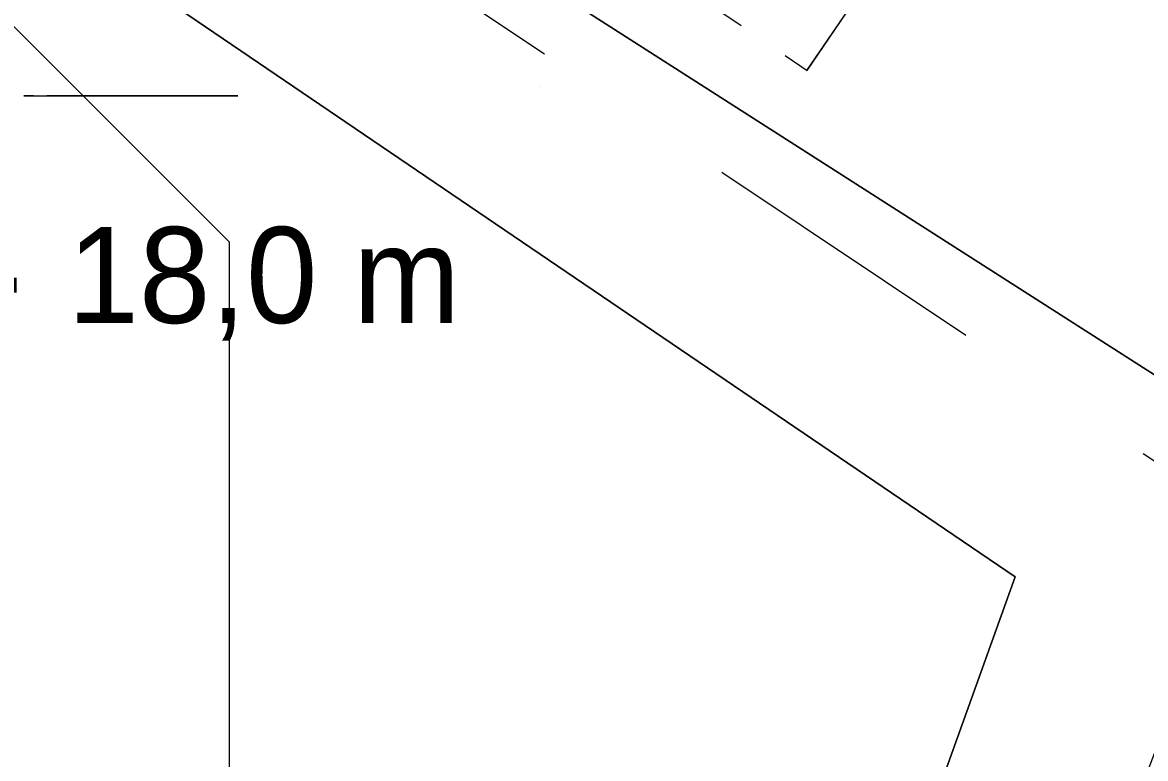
# Model space of a CAD drawing. Header units: metres. Extents: x 0 to 105485, y 0 to 425721.
# Drawn here: x 104685.56 to 104696.09, y 425207.66 to 425214.56 of the extents above; entities that cross this region are included whole.
import ezdxf
from ezdxf.enums import TextEntityAlignment as Align

# ---------------------------------------------------------------- set-up
doc = ezdxf.new("R2010")
doc.units = ezdxf.units.M
doc.header["$MEASUREMENT"] = 0
doc.linetypes.add('IE-TERREINAFSCHEIDING_KUNSTMATIG-SO', pattern=[11, 4, -1, 4, -2])
doc.linetypes.add('KG-PERCEEL-SO', pattern=[19, 5.5, -4, 5.5, -4])
for name, color, linetype, lineweight in [('B-XX-GK-KADEMUUR-G', 150, 'Continuous', 18), ('B-XX-IE-MEUBILAIR_WATERWEGMEUBILAIR-G', 150, 'Continuous', 18), ('B-XX-IE-TERREINAFSCHEIDING_KUNSTMATIG_HEKWERK-G', 20, 'IE-TERREINAFSCHEIDING_KUNSTMATIG-SO', 18), ('B-XX-KG-GRENS_PERCEEL-G', 150, 'KG-PERCEEL-SO', 18), ('B-XX-MO-ONDERZOEK_SONDERING-G', 90, 'Continuous', 18), ('B-XX-MO-ONDERZOEK_SONDERING-T', 90, 'Continuous', 18), ('B-XX-OG-GRENS-G', 7, 'Continuous', 18), ('B-XX-OG-WATER_HAVEN-G', 170, 'Continuous', 18), ('B-XX-VH-OPENVERHARDING-G', 90, 'Continuous', 18)]:
    doc.layers.add(name, color=color, linetype=linetype, lineweight=lineweight)

msp = doc.modelspace()

# ---------------------------------------------------------------- linework, layer by layer
at = {"layer": 'B-XX-GK-KADEMUUR-G', "ltscale": 0.5}
msp.add_lwpolyline([(104656.653, 425237.635), (104645.067, 425225.027), (104633.832, 425212.744), (104630.988, 425209.689), (104630, 425208.595), (104630, 425207.895), (104655.534, 425235.724), (104669.156, 425226.719), (104683.563, 425217.04), (104694.868, 425209.36), (104693.117, 425204.476), (104685.019, 425181.946), (104684.636, 425182.153), (104673.214, 425150), (104682.312, 425150), (104686.323, 425173.241), (104687.603, 425180.661), (104686.578, 425181.02), (104695.148, 425204.934), (104695.964, 425207.146), (104696.101, 425207.506), (104697.258, 425210.559), (104683.724, 425219.219), (104669.77, 425228.608)], close=True, dxfattribs=at)
at = {"layer": 'B-XX-IE-MEUBILAIR_WATERWEGMEUBILAIR-G', "color": 0, "true_color": 0x604a38}
msp.add_polyline3d([(104690.409, 425213.959, 1.332), (104690.409, 425213.959, 2.832)], dxfattribs=at)
at = {"layer": 'B-XX-IE-TERREINAFSCHEIDING_KUNSTMATIG_HEKWERK-G', "ltscale": 0.5, "flags": 128}
msp.add_lwpolyline([(104683.829, 425220.286), (104692.918, 425214.107), (104696.081, 425218.759), (104687.219, 425224.784)], dxfattribs=at)
at = {"layer": 'B-XX-IE-TERREINAFSCHEIDING_KUNSTMATIG_HEKWERK-G', "color": 0, "ltscale": 0.5, "true_color": 0x8c7868}
msp.add_polyline3d([(104683.829, 425220.286, 2.148), (104686.101, 425218.741, 2.448), (104688.374, 425217.197, 1.701), (104690.646, 425215.652, 1.783), (104692.918, 425214.107, 2.212), (104694.5, 425216.433, 2.427), (104696.081, 425218.759, 2.465), (104693.865, 425220.265, 2.552), (104691.65, 425221.771, 2.567), (104689.435, 425223.278, 2.424), (104687.219, 425224.784, 2.413)], dxfattribs=at)
at = {"layer": 'B-XX-KG-GRENS_PERCEEL-G', "ltscale": 0.5, "flags": 128}
msp.add_lwpolyline([(104656.624, 425236.978), (104675.459, 425224.276), (104696.915, 425209.952), (104697.774, 425209.408)], dxfattribs=at)
at = {"layer": 'B-XX-MO-ONDERZOEK_SONDERING-G', "color": 0, "true_color": 0xd62828}
msp.add_polyline3d([(104685.628, 425213.87, -4.43), (104685.629, 425213.87, -4.449), (104685.595, 425213.87, -4.469), (104685.58, 425213.87, -4.489), (104685.58, 425213.87, -4.51), (104685.579, 425213.87, -4.53), (104685.577, 425213.87, -4.55), (104685.576, 425213.87, -4.57), (104685.577, 425213.87, -4.59), (104685.577, 425213.87, -4.609), (104685.577, 425213.87, -4.629), (104685.577, 425213.87, -4.649), (104685.577, 425213.87, -4.669), (104685.577, 425213.87, -4.689), (104685.577, 425213.87, -4.709), (104685.577, 425213.87, -4.729), (104685.577, 425213.87, -4.749), (104685.577, 425213.87, -4.769), (104685.577, 425213.87, -4.789), (104685.579, 425213.87, -4.809), (104685.579, 425213.87, -4.829), (104685.579, 425213.87, -4.849), (104685.58, 425213.87, -4.869), (104685.58, 425213.87, -4.889), (104685.58, 425213.87, -4.909), (104685.579, 425213.87, -4.929), (104685.579, 425213.87, -4.949), (104685.58, 425213.87, -4.969), (104685.58, 425213.87, -4.989), (104685.58, 425213.87, -5.009), (104685.58, 425213.87, -5.029), (104685.58, 425213.87, -5.049), (104685.581, 425213.87, -5.069), (104685.581, 425213.87, -5.089), (104685.582, 425213.87, -5.109), (104685.581, 425213.87, -5.129), (104685.581, 425213.87, -5.149), (104685.581, 425213.87, -5.169), (104685.581, 425213.87, -5.189), (104685.581, 425213.87, -5.209), (104685.582, 425213.87, -5.229), (104685.581, 425213.87, -5.249), (104685.583, 425213.87, -5.269), (104685.582, 425213.87, -5.289), (104685.582, 425213.87, -5.309), (104685.582, 425213.87, -5.329), (104685.583, 425213.87, -5.349), (104685.583, 425213.87, -5.369), (104685.583, 425213.87, -5.389), (104685.583, 425213.87, -5.409), (104685.584, 425213.87, -5.429), (104685.583, 425213.87, -5.449), (104685.583, 425213.87, -5.469), (104685.583, 425213.87, -5.489), (104685.583, 425213.87, -5.509), (104685.583, 425213.87, -5.529), (104685.584, 425213.87, -5.549), (104685.584, 425213.87, -5.569), (104685.584, 425213.87, -5.589), (104685.584, 425213.87, -5.609), (104685.584, 425213.87, -5.629), (104685.584, 425213.87, -5.649), (104685.584, 425213.87, -5.669), (104685.584, 425213.87, -5.689), (104685.585, 425213.87, -5.709), (104685.585, 425213.87, -5.729), (104685.586, 425213.87, -5.749), (104685.586, 425213.87, -5.769), (104685.586, 425213.87, -5.789), (104685.585, 425213.87, -5.809), (104685.586, 425213.87, -5.829), (104685.586, 425213.87, -5.849), (104685.586, 425213.87, -5.869), (104685.586, 425213.87, -5.889), (104685.586, 425213.87, -5.909), (104685.586, 425213.87, -5.929), (104685.587, 425213.87, -5.949), (104685.586, 425213.87, -5.969), (104685.586, 425213.87, -5.989), (104685.586, 425213.87, -6.009), (104685.586, 425213.87, -6.029), (104685.586, 425213.87, -6.049), (104685.586, 425213.87, -6.069), (104685.586, 425213.87, -6.089), (104685.586, 425213.87, -6.109), (104685.586, 425213.87, -6.129), (104685.586, 425213.87, -6.149), (104685.586, 425213.87, -6.169), (104685.586, 425213.87, -6.189), (104685.586, 425213.87, -6.209), (104685.587, 425213.87, -6.229), (104685.587, 425213.87, -6.249), (104685.589, 425213.87, -6.269), (104685.588, 425213.87, -6.289), (104685.587, 425213.87, -6.309), (104685.588, 425213.87, -6.329), (104685.589, 425213.87, -6.349), (104685.59, 425213.87, -6.369), (104685.59, 425213.87, -6.389), (104685.589, 425213.87, -6.409), (104685.589, 425213.87, -6.429), (104685.589, 425213.87, -6.449), (104685.589, 425213.87, -6.469), (104685.589, 425213.87, -6.489), (104685.589, 425213.87, -6.509), (104685.589, 425213.87, -6.529), (104685.589, 425213.87, -6.549), (104685.589, 425213.87, -6.569), (104685.589, 425213.87, -6.589), (104685.589, 425213.87, -6.609), (104685.589, 425213.87, -6.629), (104685.589, 425213.87, -6.649), (104685.589, 425213.87, -6.669), (104685.589, 425213.87, -6.689), (104685.59, 425213.87, -6.709), (104685.589, 425213.87, -6.729), (104685.589, 425213.87, -6.749), (104685.589, 425213.87, -6.769), (104685.589, 425213.87, -6.789), (104685.589, 425213.87, -6.809), (104685.588, 425213.87, -6.829), (104685.588, 425213.87, -6.849), (104685.588, 425213.87, -6.869), (104685.588, 425213.87, -6.889), (104685.588, 425213.87, -6.909), (104685.588, 425213.87, -6.929), (104685.588, 425213.87, -6.949), (104685.589, 425213.87, -6.969), (104685.588, 425213.87, -6.989), (104685.589, 425213.87, -7.009), (104685.59, 425213.87, -7.029), (104685.59, 425213.87, -7.049), (104685.589, 425213.87, -7.069), (104685.59, 425213.87, -7.089), (104685.59, 425213.87, -7.109), (104685.589, 425213.87, -7.129), (104685.589, 425213.87, -7.149), (104685.591, 425213.87, -7.169), (104685.59, 425213.87, -7.189), (104685.59, 425213.87, -7.209), (104685.591, 425213.87, -7.229), (104685.591, 425213.87, -7.249), (104685.591, 425213.87, -7.269), (104685.59, 425213.87, -7.289), (104685.591, 425213.87, -7.309), (104685.59, 425213.87, -7.329), (104685.591, 425213.87, -7.349), (104685.591, 425213.87, -7.369), (104685.591, 425213.87, -7.389), (104685.591, 425213.87, -7.409), (104685.591, 425213.87, -7.429), (104685.591, 425213.87, -7.449), (104685.591, 425213.87, -7.469), (104685.591, 425213.87, -7.489), (104685.59, 425213.87, -7.509), (104685.59, 425213.87, -7.529), (104685.59, 425213.87, -7.549), (104685.59, 425213.87, -7.569), (104685.591, 425213.87, -7.589), (104685.591, 425213.87, -7.609), (104685.591, 425213.87, -7.629), (104685.591, 425213.87, -7.648), (104685.591, 425213.87, -7.668), (104685.591, 425213.87, -7.688), (104685.591, 425213.87, -7.708), (104685.591, 425213.87, -7.728), (104685.592, 425213.87, -7.748), (104685.591, 425213.87, -7.768), (104685.591, 425213.87, -7.788), (104685.591, 425213.87, -7.808), (104685.592, 425213.87, -7.828), (104685.591, 425213.87, -7.848), (104685.591, 425213.87, -7.868), (104685.591, 425213.87, -7.888), (104685.591, 425213.87, -7.908), (104685.592, 425213.87, -7.928), (104685.592, 425213.87, -7.948), (104685.592, 425213.87, -7.968), (104685.593, 425213.87, -7.988), (104685.592, 425213.87, -8.008), (104685.592, 425213.87, -8.028), (104685.598, 425213.87, -8.048), (104685.598, 425213.87, -8.068), (104685.594, 425213.87, -8.088), (104685.593, 425213.87, -8.108), (104685.593, 425213.87, -8.128), (104685.592, 425213.87, -8.148), (104685.594, 425213.87, -8.168), (104685.593, 425213.87, -8.188), (104685.592, 425213.87, -8.208), (104685.593, 425213.87, -8.228), (104685.594, 425213.87, -8.248), (104685.598, 425213.87, -8.268), (104685.595, 425213.87, -8.288), (104685.593, 425213.87, -8.308), (104685.592, 425213.87, -8.328), (104685.591, 425213.87, -8.348), (104685.592, 425213.87, -8.368), (104685.593, 425213.87, -8.388), (104685.593, 425213.87, -8.408), (104685.594, 425213.87, -8.428), (104685.594, 425213.87, -8.448), (104685.596, 425213.87, -8.468), (104685.598, 425213.87, -8.488), (104685.598, 425213.87, -8.508), (104685.594, 425213.87, -8.528), (104685.593, 425213.87, -8.548), (104685.594, 425213.87, -8.568), (104685.593, 425213.87, -8.588), (104685.594, 425213.87, -8.608), (104685.593, 425213.87, -8.628), (104685.594, 425213.87, -8.648), (104685.594, 425213.87, -8.668), (104685.596, 425213.87, -8.688), (104685.599, 425213.87, -8.708), (104685.603, 425213.87, -8.728), (104685.601, 425213.87, -8.748), (104685.6, 425213.87, -8.768), (104685.598, 425213.87, -8.788), (104685.598, 425213.87, -8.808), (104685.6, 425213.87, -8.828), (104685.598, 425213.87, -8.848), (104685.598, 425213.87, -8.868), (104685.599, 425213.87, -8.888), (104685.6, 425213.87, -8.908), (104685.602, 425213.87, -8.928), (104685.609, 425213.87, -8.948), (104685.609, 425213.87, -8.968), (104685.606, 425213.87, -8.988), (104685.601, 425213.87, -9.008), (104685.599, 425213.87, -9.028), (104685.598, 425213.87, -9.048), (104685.596, 425213.87, -9.068), (104685.598, 425213.87, -9.088), (104685.6, 425213.87, -9.108), (104685.6, 425213.87, -9.128), (104685.6, 425213.87, -9.148), (104685.601, 425213.87, -9.168), (104685.596, 425213.87, -9.188), (104685.594, 425213.87, -9.208), (104685.594, 425213.87, -9.228), (104685.593, 425213.87, -9.248), (104685.594, 425213.87, -9.268), (104685.594, 425213.87, -9.288), (104685.594, 425213.87, -9.308), (104685.594, 425213.87, -9.328), (104685.594, 425213.87, -9.348), (104685.594, 425213.87, -9.367), (104685.595, 425213.87, -9.387), (104685.595, 425213.87, -9.407), (104685.594, 425213.87, -9.427), (104685.594, 425213.87, -9.447), (104685.595, 425213.87, -9.467), (104685.594, 425213.87, -9.487), (104685.594, 425213.87, -9.507), (104685.594, 425213.87, -9.527), (104685.595, 425213.87, -9.547), (104685.595, 425213.87, -9.567), (104685.595, 425213.87, -9.587), (104685.595, 425213.87, -9.607), (104685.594, 425213.87, -9.627), (104685.594, 425213.87, -9.647), (104685.594, 425213.87, -9.667), (104685.594, 425213.87, -9.687), (104685.594, 425213.87, -9.707), (104685.594, 425213.87, -9.727), (104685.595, 425213.87, -9.747), (104685.595, 425213.87, -9.767), (104685.595, 425213.87, -9.787), (104685.595, 425213.87, -9.807), (104685.594, 425213.87, -9.827), (104685.595, 425213.87, -9.847), (104685.594, 425213.87, -9.867), (104685.598, 425213.87, -9.887), (104685.598, 425213.87, -9.907), (104685.6, 425213.87, -9.927), (104685.598, 425213.87, -9.947), (104685.596, 425213.87, -9.967), (104685.596, 425213.87, -9.987), (104685.6, 425213.87, -10.007), (104685.6, 425213.87, -10.027), (104685.6, 425213.87, -10.047), (104685.6, 425213.87, -10.067), (104685.599, 425213.87, -10.087), (104685.601, 425213.87, -10.107), (104685.602, 425213.87, -10.127), (104685.6, 425213.87, -10.147), (104685.601, 425213.87, -10.167), (104685.603, 425213.87, -10.187), (104685.607, 425213.87, -10.207), (104685.603, 425213.87, -10.227), (104685.601, 425213.87, -10.247), (104685.599, 425213.87, -10.267), (104685.598, 425213.87, -10.287), (104685.596, 425213.87, -10.307), (104685.596, 425213.87, -10.327), (104685.599, 425213.87, -10.347), (104685.599, 425213.87, -10.367), (104685.598, 425213.87, -10.387), (104685.598, 425213.87, -10.407), (104685.599, 425213.87, -10.427), (104685.601, 425213.87, -10.446), (104685.603, 425213.87, -10.466), (104685.601, 425213.87, -10.486), (104685.6, 425213.87, -10.506), (104685.599, 425213.87, -10.526), (104685.598, 425213.87, -10.546), (104685.6, 425213.87, -10.566), (104685.601, 425213.87, -10.586), (104685.603, 425213.87, -10.606), (104685.599, 425213.87, -10.626), (104685.599, 425213.87, -10.646), (104685.599, 425213.87, -10.666), (104685.599, 425213.87, -10.686), (104685.599, 425213.87, -10.706), (104685.6, 425213.87, -10.726), (104685.599, 425213.87, -10.746), (104685.601, 425213.87, -10.766), (104685.601, 425213.87, -10.786), (104685.601, 425213.87, -10.806), (104685.599, 425213.87, -10.826), (104685.6, 425213.87, -10.846), (104685.6, 425213.87, -10.866), (104685.6, 425213.87, -10.886), (104685.601, 425213.87, -10.906), (104685.601, 425213.87, -10.926), (104685.603, 425213.87, -10.946), (104685.611, 425213.87, -10.966), (104685.613, 425213.87, -10.986), (104685.605, 425213.87, -11.006), (104685.601, 425213.87, -11.026), (104685.601, 425213.87, -11.046), (104685.601, 425213.87, -11.066), (104685.603, 425213.87, -11.086), (104685.632, 425213.87, -11.106), (104685.667, 425213.87, -11.126), (104685.668, 425213.87, -11.146), (104685.656, 425213.87, -11.166), (104685.64, 425213.87, -11.185), (104685.639, 425213.87, -11.205), (104685.634, 425213.87, -11.225), (104685.632, 425213.87, -11.245), (104685.633, 425213.87, -11.265), (104685.63, 425213.87, -11.285), (104685.624, 425213.87, -11.305), (104685.622, 425213.87, -11.325), (104685.623, 425213.87, -11.345), (104685.623, 425213.87, -11.365), (104685.621, 425213.87, -11.385), (104685.622, 425213.87, -11.405), (104685.621, 425213.87, -11.425), (104685.621, 425213.87, -11.445), (104685.623, 425213.87, -11.465), (104685.622, 425213.87, -11.485), (104685.622, 425213.87, -11.505), (104685.622, 425213.87, -11.525), (104685.622, 425213.87, -11.545), (104685.62, 425213.87, -11.565), (104685.619, 425213.87, -11.585), (104685.618, 425213.87, -11.605), (104685.619, 425213.87, -11.625), (104685.618, 425213.87, -11.645), (104685.617, 425213.87, -11.665), (104685.614, 425213.87, -11.685), (104685.613, 425213.87, -11.705), (104685.611, 425213.87, -11.725), (104685.612, 425213.87, -11.745), (104685.611, 425213.87, -11.765), (104685.611, 425213.87, -11.785), (104685.611, 425213.87, -11.805), (104685.611, 425213.87, -11.824), (104685.611, 425213.87, -11.844), (104685.611, 425213.87, -11.864), (104685.611, 425213.87, -11.884), (104685.61, 425213.87, -11.904), (104685.612, 425213.87, -11.924), (104685.612, 425213.87, -11.944), (104685.612, 425213.87, -11.964), (104685.611, 425213.87, -11.984), (104685.61, 425213.87, -12.004), (104685.609, 425213.87, -12.024), (104685.61, 425213.87, -12.044), (104685.612, 425213.87, -12.064), (104685.612, 425213.87, -12.084), (104685.613, 425213.87, -12.104), (104685.612, 425213.87, -12.124), (104685.61, 425213.87, -12.144), (104685.61, 425213.87, -12.164), (104685.611, 425213.87, -12.184), (104685.611, 425213.87, -12.204), (104685.613, 425213.87, -12.224), (104685.613, 425213.87, -12.244), (104685.613, 425213.87, -12.264), (104685.613, 425213.87, -12.284), (104685.613, 425213.87, -12.304), (104685.613, 425213.87, -12.324), (104685.613, 425213.87, -12.344), (104685.617, 425213.87, -12.364), (104685.618, 425213.87, -12.384), (104685.621, 425213.87, -12.404), (104685.622, 425213.87, -12.423), (104685.622, 425213.87, -12.443), (104685.623, 425213.87, -12.463), (104685.623, 425213.87, -12.483), (104685.625, 425213.87, -12.503), (104685.625, 425213.87, -12.523), (104685.626, 425213.87, -12.543), (104685.627, 425213.87, -12.563), (104685.626, 425213.87, -12.583), (104685.63, 425213.87, -12.603), (104685.631, 425213.87, -12.623), (104685.636, 425213.87, -12.643), (104685.64, 425213.87, -12.663), (104685.642, 425213.87, -12.683), (104685.645, 425213.87, -12.703), (104685.644, 425213.87, -12.723), (104685.646, 425213.87, -12.743), (104685.643, 425213.87, -12.763), (104685.643, 425213.87, -12.783), (104685.646, 425213.87, -12.803), (104685.646, 425213.87, -12.823), (104685.647, 425213.87, -12.843), (104685.645, 425213.87, -12.863), (104685.646, 425213.87, -12.883), (104685.645, 425213.87, -12.903), (104685.645, 425213.87, -12.923), (104685.646, 425213.87, -12.942), (104685.647, 425213.87, -12.962), (104685.649, 425213.87, -12.982), (104685.648, 425213.87, -13.002), (104685.648, 425213.87, -13.022), (104685.648, 425213.87, -13.042), (104685.646, 425213.87, -13.062), (104685.641, 425213.87, -13.082), (104685.638, 425213.87, -13.102), (104685.631, 425213.87, -13.122), (104685.625, 425213.87, -13.142), (104685.622, 425213.87, -13.162), (104685.62, 425213.87, -13.182), (104685.617, 425213.87, -13.202), (104685.609, 425213.87, -13.222), (104685.606, 425213.87, -13.242), (104685.608, 425213.87, -13.262), (104685.605, 425213.87, -13.282), (104685.606, 425213.87, -13.302), (104685.605, 425213.87, -13.322), (104685.606, 425213.87, -13.342), (104685.608, 425213.87, -13.362), (104685.648, 425213.87, -13.382), (104685.741, 425213.87, -13.402), (104685.956, 425213.87, -13.421), (104686.069, 425213.87, -13.441), (104686.111, 425213.87, -13.461), (104686.172, 425213.87, -13.481), (104686.219, 425213.87, -13.502), (104686.235, 425213.87, -13.522), (104686.267, 425213.87, -13.542), (104686.305, 425213.87, -13.562), (104686.323, 425213.87, -13.582), (104686.361, 425213.87, -13.602), (104686.425, 425213.87, -13.622), (104686.469, 425213.87, -13.641), (104686.546, 425213.87, -13.661), (104686.6, 425213.87, -13.681), (104686.618, 425213.87, -13.701), (104686.643, 425213.87, -13.721), (104686.636, 425213.87, -13.741), (104686.623, 425213.87, -13.761), (104686.588, 425213.87, -13.781), (104686.573, 425213.87, -13.801), (104686.569, 425213.87, -13.821), (104686.549, 425213.87, -13.841), (104686.511, 425213.87, -13.861), (104686.495, 425213.87, -13.881), (104686.46, 425213.87, -13.901), (104686.421, 425213.87, -13.921), (104686.404, 425213.87, -13.941), (104686.384, 425213.87, -13.961), (104686.376, 425213.87, -13.981), (104686.376, 425213.87, -14.001), (104686.368, 425213.87, -14.021), (104686.348, 425213.87, -14.041), (104686.344, 425213.87, -14.061), (104686.357, 425213.87, -14.08), (104686.412, 425213.87, -14.1), (104686.463, 425213.87, -14.12), (104686.504, 425213.87, -14.14), (104686.515, 425213.87, -14.16), (104686.544, 425213.87, -14.18), (104686.604, 425213.87, -14.2), (104686.594, 425213.87, -14.22), (104686.583, 425213.87, -14.24), (104686.573, 425213.87, -14.26), (104686.672, 425213.87, -14.28), (104686.755, 425213.87, -14.3), (104686.776, 425213.87, -14.32), (104686.799, 425213.87, -14.34), (104686.813, 425213.87, -14.36), (104686.819, 425213.87, -14.38), (104686.826, 425213.87, -14.4), (104686.833, 425213.87, -14.42), (104686.835, 425213.87, -14.44), (104686.84, 425213.87, -14.46), (104686.836, 425213.87, -14.48), (104686.826, 425213.87, -14.499), (104686.825, 425213.87, -14.519), (104686.82, 425213.87, -14.539), (104686.821, 425213.87, -14.559), (104686.811, 425213.87, -14.579), (104686.792, 425213.87, -14.599), (104686.77, 425213.87, -14.619), (104686.761, 425213.87, -14.639), (104686.74, 425213.87, -14.659), (104686.728, 425213.87, -14.679), (104686.719, 425213.87, -14.699), (104686.71, 425213.87, -14.719), (104686.697, 425213.87, -14.739), (104686.679, 425213.87, -14.759), (104686.665, 425213.87, -14.779), (104686.638, 425213.87, -14.799), (104686.606, 425213.87, -14.819), (104686.591, 425213.87, -14.839), (104686.575, 425213.87, -14.859), (104686.581, 425213.87, -14.879), (104686.599, 425213.87, -14.898), (104686.665, 425213.87, -14.918), (104686.784, 425213.87, -14.938), (104686.908, 425213.87, -14.958), (104686.959, 425213.87, -14.978), (104687.045, 425213.87, -14.998), (104687.079, 425213.87, -15.018), (104687.076, 425213.87, -15.038), (104687.07, 425213.87, -15.058), (104687.102, 425213.87, -15.078), (104687.143, 425213.87, -15.098), (104687.203, 425213.87, -15.118), (104687.215, 425213.87, -15.138), (104687.219, 425213.87, -15.158), (104687.215, 425213.87, -15.178), (104687.197, 425213.87, -15.198), (104687.169, 425213.87, -15.218), (104687.14, 425213.87, -15.238), (104687.03, 425213.87, -15.258), (104686.951, 425213.87, -15.278), (104686.871, 425213.87, -15.297), (104686.792, 425213.87, -15.317), (104686.804, 425213.87, -15.337), (104686.792, 425213.87, -15.357), (104686.769, 425213.87, -15.377), (104686.757, 425213.87, -15.397), (104686.755, 425213.87, -15.417), (104686.758, 425213.87, -15.437), (104686.76, 425213.87, -15.457), (104686.755, 425213.87, -15.477), (104686.742, 425213.87, -15.497), (104686.731, 425213.87, -15.517), (104686.731, 425213.87, -15.537), (104686.738, 425213.87, -15.557), (104686.779, 425213.87, -15.577), (104686.816, 425213.87, -15.597), (104686.911, 425213.87, -15.617), (104686.952, 425213.87, -15.637), (104686.997, 425213.87, -15.657), (104687.018, 425213.87, -15.676), (104687.017, 425213.87, -15.696), (104686.981, 425213.87, -15.716), (104686.916, 425213.87, -15.736), (104686.892, 425213.87, -15.756), (104686.862, 425213.87, -15.776), (104686.867, 425213.87, -15.796), (104686.885, 425213.87, -15.816), (104686.909, 425213.87, -15.836), (104686.903, 425213.87, -15.856), (104686.895, 425213.87, -15.876), (104686.857, 425213.87, -15.896), (104686.802, 425213.87, -15.916), (104686.786, 425213.87, -15.936), (104686.768, 425213.87, -15.956), (104686.761, 425213.87, -15.976), (104686.74, 425213.87, -15.996), (104686.704, 425213.87, -16.016), (104686.69, 425213.87, -16.036), (104686.672, 425213.87, -16.056), (104686.665, 425213.87, -16.075), (104686.662, 425213.87, -16.095), (104686.65, 425213.87, -16.115), (104686.634, 425213.87, -16.135), (104686.613, 425213.87, -16.155), (104686.603, 425213.87, -16.175), (104686.596, 425213.87, -16.195), (104686.597, 425213.87, -16.215), (104686.606, 425213.87, -16.235), (104686.648, 425213.87, -16.255), (104686.702, 425213.87, -16.275), (104686.722, 425213.87, -16.295), (104686.74, 425213.87, -16.315), (104686.758, 425213.87, -16.335), (104686.776, 425213.87, -16.355), (104686.804, 425213.87, -16.375), (104686.853, 425213.87, -16.395), (104686.906, 425213.87, -16.415), (104686.938, 425213.87, -16.434), (104687.002, 425213.87, -16.454), (104687.053, 425213.87, -16.474), (104687.109, 425213.87, -16.494), (104687.165, 425213.87, -16.514), (104687.293, 425213.87, -16.534), (104687.32, 425213.87, -16.554), (104687.301, 425213.87, -16.574), (104687.249, 425213.87, -16.594), (104687.179, 425213.87, -16.614), (104687.147, 425213.87, -16.634), (104687.114, 425213.87, -16.654), (104687.082, 425213.87, -16.674), (104687.053, 425213.87, -16.694), (104687.01, 425213.87, -16.714), (104686.908, 425213.87, -16.733), (104686.861, 425213.87, -16.753), (104686.844, 425213.87, -16.773), (104686.852, 425213.87, -16.793), (104686.887, 425213.87, -16.813), (104686.943, 425213.87, -16.833), (104686.975, 425213.87, -16.853), (104687.039, 425213.87, -16.873), (104687.057, 425213.87, -16.893), (104687.059, 425213.87, -16.913), (104687.078, 425213.87, -16.933), (104687.133, 425213.87, -16.953), (104687.168, 425213.87, -16.973), (104687.144, 425213.87, -16.992), (104687.061, 425213.87, -17.012), (104687.001, 425213.87, -17.032), (104686.979, 425213.87, -17.052), (104686.896, 425213.87, -17.072), (104686.845, 425213.87, -17.092), (104686.831, 425213.87, -17.112), (104686.822, 425213.87, -17.132), (104686.805, 425213.87, -17.152), (104686.798, 425213.87, -17.172), (104686.792, 425213.87, -17.192), (104686.789, 425213.87, -17.212), (104686.774, 425213.87, -17.232), (104686.755, 425213.87, -17.252), (104686.733, 425213.87, -17.271), (104686.713, 425213.87, -17.291), (104686.705, 425213.87, -17.311), (104686.695, 425213.87, -17.331), (104686.677, 425213.87, -17.351), (104686.658, 425213.87, -17.371), (104686.64, 425213.87, -17.391), (104686.701, 425213.87, -17.411), (104686.738, 425213.87, -17.431), (104686.748, 425213.87, -17.451), (104686.741, 425213.87, -17.471), (104686.722, 425213.87, -17.491), (104686.716, 425213.87, -17.511), (104686.7, 425213.87, -17.53), (104686.686, 425213.87, -17.55), (104686.655, 425213.87, -17.57), (104686.626, 425213.87, -17.59), (104686.614, 425213.87, -17.61), (104686.594, 425213.87, -17.63), (104686.606, 425213.87, -17.65), (104686.632, 425213.87, -17.67), (104686.732, 425213.87, -17.69), (104686.791, 425213.87, -17.71), (104686.873, 425213.87, -17.73), (104686.943, 425213.87, -17.75), (104686.973, 425213.87, -17.77), (104687.018, 425213.87, -17.789), (104687.068, 425213.87, -17.809), (104687.096, 425213.87, -17.829), (104687.174, 425213.87, -17.849), (104687.249, 425213.87, -17.869), (104687.271, 425213.87, -17.889), (104687.305, 425213.87, -17.909), (104687.311, 425213.87, -17.929), (104687.316, 425213.87, -17.949), (104687.314, 425213.87, -17.969), (104687.277, 425213.87, -17.989), (104687.259, 425213.87, -18.009), (104687.26, 425213.87, -18.029), (104687.28, 425213.87, -18.048), (104687.314, 425213.87, -18.068), (104687.321, 425213.87, -18.088), (104687.32, 425213.87, -18.108), (104687.339, 425213.87, -18.128), (104687.362, 425213.87, -18.148), (104687.375, 425213.87, -18.168), (104687.36, 425213.87, -18.188), (104687.255, 425213.87, -18.208), (104687.219, 425213.87, -18.228), (104687.134, 425213.87, -18.248), (104687.078, 425213.87, -18.268), (104687.036, 425213.87, -18.287), (104687.022, 425213.87, -18.307), (104686.999, 425213.87, -18.327), (104686.976, 425213.87, -18.347), (104686.953, 425213.87, -18.367), (104686.888, 425213.87, -18.387), (104686.842, 425213.87, -18.407), (104686.826, 425213.87, -18.427), (104686.783, 425213.87, -18.447), (104686.752, 425213.87, -18.467), (104686.652, 425213.87, -18.487), (104686.539, 425213.87, -18.506), (104686.492, 425213.87, -18.526), (104686.488, 425213.87, -18.546), (104686.592, 425213.87, -18.566), (104686.669, 425213.87, -18.586), (104686.847, 425213.87, -18.606), (104686.96, 425213.87, -18.626), (104686.973, 425213.87, -18.646), (104686.96, 425213.87, -18.666), (104686.94, 425213.87, -18.686), (104686.892, 425213.87, -18.706), (104686.889, 425213.87, -18.725), (104686.957, 425213.87, -18.745), (104687, 425213.87, -18.765), (104687.135, 425213.87, -18.785), (104687.229, 425213.87, -18.805), (104687.442, 425213.87, -18.825), (104687.519, 425213.87, -18.845), (104687.553, 425213.87, -18.865), (104687.583, 425213.87, -18.885), (104687.525, 425213.87, -18.905), (104687.519, 425213.87, -18.924), (104687.533, 425213.87, -18.944), (104687.478, 425213.87, -18.964), (104687.498, 425213.87, -18.984), (104687.516, 425213.87, -19.004), (104687.466, 425213.87, -19.024), (104687.436, 425213.87, -19.044), (104687.39, 425213.87, -19.064), (104687.349, 425213.87, -19.084), (104687.273, 425213.87, -19.104), (104687.137, 425213.87, -19.124), (104687.022, 425213.87, -19.143), (104686.987, 425213.87, -19.163), (104686.978, 425213.87, -19.183), (104687.016, 425213.87, -19.203), (104687.005, 425213.87, -19.223), (104686.935, 425213.87, -19.243), (104686.748, 425213.87, -19.263), (104686.448, 425213.87, -19.283), (104686.306, 425213.87, -19.303), (104686.107, 425213.87, -19.323), (104686.056, 425213.87, -19.342), (104686.006, 425213.87, -19.362), (104685.955, 425213.87, -19.382), (104685.934, 425213.87, -19.402), (104685.92, 425213.87, -19.422), (104685.855, 425213.87, -19.442), (104685.834, 425213.87, -19.462), (104685.834, 425213.87, -19.482), (104685.825, 425213.87, -19.502), (104685.809, 425213.87, -19.522), (104685.803, 425213.87, -19.542), (104685.802, 425213.87, -19.561), (104685.808, 425213.87, -19.581), (104685.813, 425213.87, -19.601), (104685.811, 425213.87, -19.621), (104685.805, 425213.87, -19.641), (104685.801, 425213.87, -19.661), (104685.793, 425213.87, -19.681), (104685.791, 425213.87, -19.701), (104685.793, 425213.87, -19.721), (104685.803, 425213.87, -19.741), (104685.823, 425213.87, -19.76), (104685.829, 425213.87, -19.78), (104685.851, 425213.87, -19.8), (104685.884, 425213.87, -19.82), (104685.902, 425213.87, -19.84), (104685.912, 425213.87, -19.86), (104685.894, 425213.87, -19.88), (104685.886, 425213.87, -19.9), (104685.878, 425213.87, -19.92), (104685.87, 425213.87, -19.94), (104685.883, 425213.87, -19.959), (104685.895, 425213.87, -19.979), (104685.902, 425213.87, -19.999), (104685.937, 425213.87, -20.019), (104685.948, 425213.87, -20.039), (104685.956, 425213.87, -20.059), (104686.004, 425213.87, -20.079), (104686.008, 425213.87, -20.099), (104686.015, 425213.87, -20.119), (104685.986, 425213.87, -20.139), (104685.967, 425213.87, -20.158), (104685.97, 425213.87, -20.178), (104685.972, 425213.87, -20.198), (104685.975, 425213.87, -20.218), (104686.024, 425213.87, -20.238), (104686.069, 425213.87, -20.258), (104686.09, 425213.87, -20.278), (104686.089, 425213.87, -20.298), (104686.09, 425213.87, -20.318), (104686.074, 425213.87, -20.337), (104686.283, 425213.87, -20.357), (104686.283, 425213.87, -20.377), (104686.266, 425213.87, -20.397), (104686.253, 425213.87, -20.417), (104686.277, 425213.87, -20.437), (104686.283, 425213.87, -20.457), (104686.262, 425213.87, -20.477), (104686.231, 425213.87, -20.497), (104686.23, 425213.87, -20.516), (104686.228, 425213.87, -20.536), (104686.202, 425213.87, -20.556), (104686.094, 425213.87, -20.576), (104686.027, 425213.87, -20.596), (104685.93, 425213.87, -20.616), (104685.923, 425213.87, -20.636), (104685.915, 425213.87, -20.656), (104685.908, 425213.87, -20.676), (104685.902, 425213.87, -20.695), (104685.93, 425213.87, -20.715), (104685.97, 425213.87, -20.735), (104685.949, 425213.87, -20.755), (104685.982, 425213.87, -20.775), (104686.071, 425213.87, -20.795), (104686.075, 425213.87, -20.815), (104686.025, 425213.87, -20.835), (104685.982, 425213.87, -20.854), (104685.907, 425213.87, -20.874), (104685.898, 425213.87, -20.894), (104685.889, 425213.87, -20.914), (104685.88, 425213.87, -20.934), (104685.887, 425213.87, -20.954), (104685.907, 425213.87, -20.974), (104685.919, 425213.87, -20.994), (104685.957, 425213.87, -21.013), (104686.069, 425213.87, -21.033), (104686.159, 425213.87, -21.053), (104686.34, 425213.87, -21.073), (104686.447, 425213.87, -21.093), (104686.47, 425213.87, -21.113), (104686.483, 425213.87, -21.133), (104686.442, 425213.87, -21.152), (104686.358, 425213.87, -21.172), (104686.302, 425213.87, -21.192), (104686.207, 425213.87, -21.212), (104686.19, 425213.87, -21.232), (104686.174, 425213.87, -21.252), (104686.157, 425213.87, -21.272), (104686.167, 425213.87, -21.292), (104686.178, 425213.87, -21.311), (104686.189, 425213.87, -21.331), (104686.244, 425213.87, -21.351), (104686.44, 425213.87, -21.371), (104686.564, 425213.87, -21.391), (104686.614, 425213.87, -21.411), (104686.589, 425213.87, -21.431), (104686.601, 425213.87, -21.45), (104686.571, 425213.87, -21.47), (104686.387, 425213.87, -21.49), (104686.36, 425213.87, -21.51), (104686.332, 425213.87, -21.53), (104686.305, 425213.87, -21.55), (104686.534, 425213.87, -21.57), (104686.65, 425213.87, -21.59), (104686.797, 425213.87, -21.609), (104686.852, 425213.87, -21.629), (104686.868, 425213.87, -21.649), (104686.84, 425213.87, -21.669), (104686.82, 425213.87, -21.689), (104686.848, 425213.87, -21.709), (104686.846, 425213.87, -21.729), (104686.776, 425213.87, -21.748), (104686.795, 425213.87, -21.768), (104686.775, 425213.87, -21.788), (104686.745, 425213.87, -21.808), (104686.698, 425213.87, -21.828), (104686.667, 425213.87, -21.848), (104686.658, 425213.87, -21.867), (104686.59, 425213.87, -21.887), (104686.449, 425213.87, -21.907), (104686.397, 425213.87, -21.927), (104686.248, 425213.87, -21.947), (104686.084, 425213.87, -21.967), (104686.036, 425213.87, -21.987), (104686.019, 425213.87, -22.006), (104686.02, 425213.87, -22.026), (104686.098, 425213.87, -22.046), (104686.242, 425213.87, -22.066), (104686.294, 425213.87, -22.086), (104686.282, 425213.87, -22.106), (104686.176, 425213.87, -22.125), (104686.124, 425213.87, -22.145), (104686.074, 425213.87, -22.165), (104686.079, 425213.87, -22.185), (104686.069, 425213.87, -22.205), (104686.006, 425213.87, -22.225), (104685.989, 425213.87, -22.245), (104685.971, 425213.87, -22.264), (104685.937, 425213.87, -22.284), (104685.892, 425213.87, -22.304), (104685.88, 425213.87, -22.324), (104685.871, 425213.87, -22.344), (104685.863, 425213.87, -22.364)], dxfattribs=at)
at = {"layer": 'B-XX-OG-GRENS-G'}
msp.add_polyline3d([(104682.5, 425217.5, 0.509), (104687.5, 425212.5, 0.393), (104687.5, 425197.5, 2.218), (104687.5, 425192.5, 2.196), (104682.5, 425182.5, 2.247), (104682.5, 425177.5, 1.937), (104677.5, 425167.5, 2.261)], dxfattribs=at)
at = {"layer": 'B-XX-OG-WATER_HAVEN-G', "ltscale": 0.5}
msp.add_lwpolyline([(104630, 425150), (104673.214, 425150), (104684.636, 425182.153), (104685.019, 425181.946), (104693.117, 425204.476), (104694.868, 425209.36), (104683.563, 425217.04), (104669.156, 425226.719), (104655.534, 425235.724), (104630, 425207.895)], close=True, dxfattribs=at)
at = {"layer": 'B-XX-VH-OPENVERHARDING-G', "ltscale": 0.5}
msp.add_lwpolyline([(104683.724, 425219.219), (104697.258, 425210.559), (104698.09, 425213.87), (104698.247, 425214.106), (104698.165, 425214.167), (104698.449, 425215.297)], dxfattribs=at)

# ---------------------------------------------------------------- texts
at = {"layer": 'B-XX-MO-ONDERZOEK_SONDERING-T', "color": 10, "lineweight": 18}
msp.add_text('mv -3,50 · 18,0 m', height=0.9, dxfattribs=at).set_placement((104684.95, 425212.19), align=Align.MIDDLE_CENTER)

doc.saveas('drawing.dxf')
